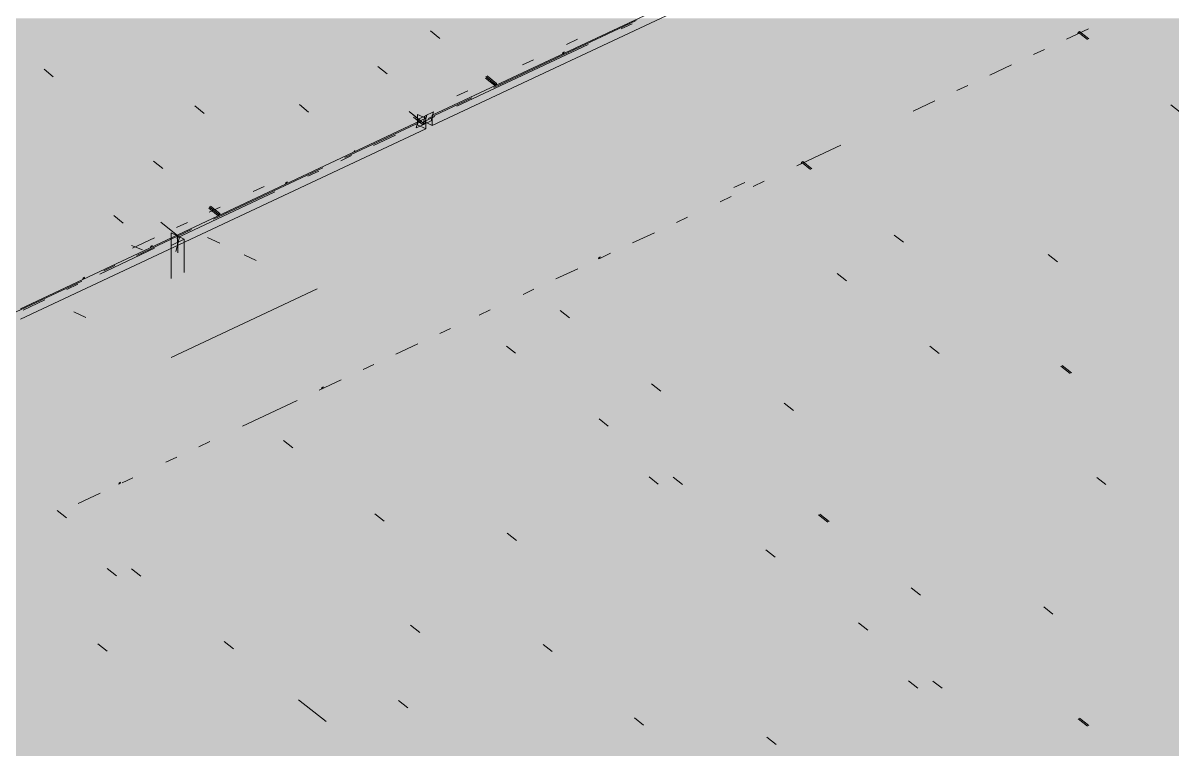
# Model space of a CAD drawing. Header units: millimetres. Extents: x 5 to 1315, y 5 to 292.
# Drawn here: x 1133.39 to 1139.16, y 236.67 to 240.31 of the extents above; entities that cross this region are included whole.
import ezdxf

# ---------------------------------------------------------------- set-up
doc = ezdxf.new("R2010")
doc.units = ezdxf.units.MM
doc.layers.add('EXISTING', color=7, linetype='Continuous')
doc.layers.add('IMAGES', color=7, linetype='Continuous')

# ---------------------------------------------------------------- blocks, each defined once
blk = doc.blocks.new('SHEET_03')
at = {"layer": 'EXISTING', "color": 250, "lineweight": 9}
for p, q in [((235.4416, 239.8473), (237.478, 240.8034)), ((235.4416, 239.7953), (237.478, 240.7513)), ((235.751, 239.9861), (236.4665, 240.322)), ((236.3906, 240.28), (236.4457, 240.3058)), ((238.6276, 240.2292), (238.7377, 240.2809)), ((235.4326, 240.2702), (235.479, 240.232)), ((236.1705, 240.2286), (236.1154, 240.2028)), ((238.6852, 240.2569), (238.6868, 240.2642)), ((238.6868, 240.2642), (238.6935, 240.2674)), ((238.6868, 240.2642), (238.7334, 240.2277)), ((238.74, 240.2308), (238.6935, 240.2674)), ((235.565, 239.8924), (236.2255, 240.2024)), ((236.0971, 240.1622), (236.0953, 240.155)), ((236.1038, 240.1653), (236.0971, 240.1622)), ((236.102, 240.1582), (236.1038, 240.1653)), ((238.4625, 240.1517), (238.5175, 240.1775)), ((235.9503, 240.1253), (235.8953, 240.0994)), ((236.0953, 240.155), (236.102, 240.1582)), ((233.5373, 240.0404), (233.4908, 240.0785)), ((235.215, 240.0542), (235.1685, 240.0924)), ((238.2423, 240.0483), (238.3524, 240.1)), ((235.7559, 239.9957), (235.7095, 240.0339)), ((235.7113, 240.041), (235.7577, 240.0029)), ((235.7626, 239.9988), (235.7161, 240.037)), ((235.7644, 240.006), (235.718, 240.0442)), ((235.7577, 240.0029), (235.7559, 239.9957)), ((235.7559, 239.9957), (235.7626, 239.9988)), ((235.7644, 240.006), (235.7577, 240.0029)), ((235.7626, 239.9988), (235.7644, 240.006)), ((238.0772, 239.9708), (238.1323, 239.9967)), ((235.4208, 239.8311), (235.6409, 239.9344)), ((235.6201, 239.9702), (235.565, 239.9444)), ((234.2948, 239.856), (234.2483, 239.8942)), ((234.82, 239.8626), (234.7735, 239.9008)), ((237.8571, 239.8675), (237.9671, 239.9191)), ((239.1526, 239.8986), (239.1991, 239.8621)), ((233.3719, 238.8756), (235.4083, 239.8317)), ((235.0022, 239.6346), (235.3874, 239.8154)), ((235.3258, 239.8662), (235.3723, 239.828)), ((235.3874, 239.8154), (235.341, 239.8536)), ((235.3478, 239.8371), (235.3943, 239.7989)), ((235.4026, 239.8028), (235.3562, 239.841)), ((235.3723, 239.828), (235.3609, 239.7833)), ((235.3666, 239.8512), (235.4083, 239.8317)), ((235.3666, 239.7992), (235.3666, 239.8512)), ((235.4139, 239.8476), (235.3723, 239.828)), ((235.4056, 239.8437), (235.3943, 239.7989)), ((235.3943, 239.7989), (235.4359, 239.8185)), ((235.3999, 239.8149), (235.455, 239.8407)), ((235.3999, 239.8149), (235.4416, 239.7953)), ((235.4026, 239.8028), (235.4139, 239.8476)), ((235.4473, 239.8633), (235.4056, 239.8437)), ((235.4083, 239.8317), (235.4083, 239.7796)), ((235.4359, 239.8185), (235.4473, 239.8633)), ((235.4416, 239.7953), (235.4416, 239.8473)), ((233.3719, 238.8236), (235.4083, 239.7796)), ((235.3609, 239.7833), (235.4026, 239.8028)), ((235.4083, 239.7796), (235.3666, 239.7992)), ((235.1464, 239.6958), (235.2565, 239.7475)), ((234.9813, 239.6183), (235.0364, 239.6442)), ((235.0438, 239.6614), (235.0505, 239.6645)), ((235.0505, 239.6645), (235.0523, 239.6717)), ((237.2733, 239.5934), (237.4935, 239.6968)), ((234.0416, 239.6172), (234.0881, 239.579)), ((237.2942, 239.6039), (237.2959, 239.6112)), ((237.2959, 239.6112), (237.3025, 239.6143)), ((237.2959, 239.6112), (237.3424, 239.5747)), ((237.3491, 239.5778), (237.3025, 239.6143)), ((234.3417, 239.3245), (234.8921, 239.5829)), ((234.8162, 239.5408), (234.8713, 239.5667)), ((234.5961, 239.4895), (234.541, 239.4637)), ((234.7062, 239.5092), (234.7044, 239.502)), ((234.7044, 239.502), (234.7111, 239.5051)), ((234.7129, 239.5123), (234.7062, 239.5092)), ((234.7111, 239.5051), (234.7129, 239.5123)), ((237.0115, 239.5096), (236.9565, 239.4838)), ((237.0532, 239.4901), (237.1082, 239.5159)), ((234.1558, 239.2307), (234.6511, 239.4633)), ((236.8881, 239.4125), (236.9431, 239.4384)), ((234.365, 239.3427), (234.3185, 239.3809)), ((234.3203, 239.388), (234.3668, 239.3498)), ((234.3759, 239.3861), (234.3209, 239.3603)), ((234.3717, 239.3458), (234.3252, 239.384)), ((234.3735, 239.353), (234.327, 239.3912)), ((234.3735, 239.353), (234.3668, 239.3498)), ((234.3717, 239.3458), (234.3735, 239.353)), ((233.8416, 239.3433), (233.888, 239.3051)), ((234.1713, 239.2344), (234.0784, 239.3108)), ((234.2108, 239.3086), (234.1558, 239.2828)), ((234.3668, 239.3498), (234.365, 239.3427)), ((234.365, 239.3427), (234.3717, 239.3458)), ((236.6679, 239.3092), (236.723, 239.335)), ((233.9564, 239.1436), (234.2316, 239.2728)), ((234.1956, 239.2246), (234.1289, 239.2559)), ((234.1289, 239.0894), (234.1289, 239.2559)), ((234.1638, 239.1563), (234.1607, 239.2409)), ((236.4478, 239.2058), (236.5578, 239.2575)), ((237.7616, 239.2456), (237.8082, 239.2091)), ((233.986, 239.1706), (233.9304, 239.1935)), ((234.0457, 239.2311), (233.9356, 239.1794)), ((234.0274, 239.1905), (234.0256, 239.1833)), ((234.0256, 239.1833), (234.0322, 239.1865)), ((234.0341, 239.1936), (234.0274, 239.1905)), ((234.0322, 239.1865), (234.0341, 239.1936)), ((234.1289, 239.1933), (234.1956, 239.2246)), ((234.1289, 239.1933), (234.1289, 239.0268)), ((234.1532, 239.1628), (234.1713, 239.2344)), ((234.1956, 239.0581), (234.1956, 239.2246)), ((234.3734, 239.2044), (234.3123, 239.2331)), ((233.7705, 239.0499), (234.0457, 239.1791)), ((234.5568, 239.1183), (234.4956, 239.147)), ((236.276, 239.1259), (236.2776, 239.1332)), ((236.2827, 239.129), (236.276, 239.1259)), ((236.2776, 239.1332), (236.2843, 239.1363)), ((236.2826, 239.1283), (236.3377, 239.1542)), ((236.2843, 239.1363), (236.2827, 239.129)), ((238.582, 239.1117), (238.5354, 239.1483)), ((233.7913, 239.0661), (233.8464, 239.0919)), ((236.0625, 239.025), (236.1726, 239.0766)), ((233.351, 238.8594), (233.6812, 239.0144)), ((233.688, 239.0312), (233.6862, 239.024)), ((233.6862, 239.024), (233.6928, 239.0271)), ((233.6947, 239.0343), (233.688, 239.0312)), ((233.6928, 239.0271), (233.6947, 239.0343)), ((237.522, 239.0163), (237.4754, 239.0529)), ((233.6054, 238.9724), (233.6604, 238.9982)), ((234.1289, 238.6305), (234.8624, 238.9748)), ((235.8974, 238.9474), (235.9524, 238.9733)), ((233.3852, 238.869), (233.4953, 238.9207)), ((233.6399, 238.86), (233.7011, 238.8314)), ((235.6772, 238.8441), (235.7323, 238.8699)), ((236.1312, 238.8307), (236.0846, 238.8673)), ((235.4788, 238.7509), (235.5338, 238.7768)), ((235.2586, 238.6476), (235.3687, 238.6992)), ((235.8602, 238.6518), (235.8136, 238.6884)), ((237.9878, 238.6507), (237.9412, 238.6873)), ((235.0935, 238.5701), (235.1485, 238.5959)), ((238.6, 238.5876), (238.6465, 238.551)), ((238.6532, 238.5541), (238.6066, 238.5907)), ((234.8734, 238.4667), (234.9834, 238.5184)), ((236.5437, 238.4986), (236.5903, 238.462)), ((234.8851, 238.4729), (234.8867, 238.4802)), ((234.8917, 238.476), (234.8851, 238.4729)), ((234.8867, 238.4802), (234.8934, 238.4833)), ((234.8934, 238.4833), (234.8917, 238.476)), ((234.4881, 238.2858), (234.7633, 238.415)), ((237.2092, 238.402), (237.2557, 238.3655)), ((236.3259, 238.2863), (236.2794, 238.3228)), ((234.2679, 238.1825), (234.323, 238.2083)), ((234.7403, 238.1777), (234.6937, 238.2143)), ((234.1028, 238.105), (234.1579, 238.1308)), ((233.8827, 238.0016), (233.9377, 238.0274)), ((236.5304, 238.0317), (236.5769, 237.9951)), ((236.6985, 237.9938), (236.652, 238.0303)), ((238.8261, 237.9927), (238.7796, 238.0292)), ((233.8668, 237.9949), (233.8685, 238.0022)), ((233.8735, 237.998), (233.8668, 237.9949)), ((233.8685, 238.0022), (233.8752, 238.0053)), ((233.8752, 238.0053), (233.8735, 237.998)), ((233.6625, 237.8982), (233.7726, 237.9499)), ((233.6041, 237.8264), (233.5575, 237.8629)), ((235.1528, 237.8456), (235.1993, 237.809)), ((237.3821, 237.8405), (237.4287, 237.804)), ((237.4353, 237.8071), (237.3888, 237.8437)), ((235.8182, 237.749), (235.8648, 237.7125)), ((237.1643, 237.6282), (237.1177, 237.6648)), ((233.8086, 237.5718), (233.8551, 237.5353)), ((233.9767, 237.5339), (233.9301, 237.5705)), ((237.8478, 237.475), (237.8944, 237.4384)), ((238.5133, 237.3784), (238.5598, 237.3418)), ((235.3789, 237.2507), (235.3324, 237.2872)), ((237.63, 237.2626), (237.5835, 237.2992)), ((233.7618, 237.1926), (233.8084, 237.156)), ((234.4425, 237.1683), (234.3959, 237.2049)), ((236.0444, 237.1541), (235.9978, 237.1907)), ((237.8345, 237.008), (237.8811, 236.9715)), ((238.0027, 236.9701), (237.9561, 237.0067)), ((234.9082, 236.8027), (234.7685, 236.9124)), ((235.319, 236.872), (235.2724, 236.9085)), ((236.4569, 236.8219), (236.5035, 236.7854)), ((238.6862, 236.8169), (238.7328, 236.7803)), ((238.7394, 236.7835), (238.6929, 236.82)), ((237.1223, 236.7254), (237.1689, 236.6888))]:
    blk.add_line(p, q, dxfattribs=at)
at = {"layer": 'IMAGES', "color": 7}
for points in [[(232.9893, 240.1667), (234.6556, 240.1667), (232.9893, 240.3333), (234.6556, 240.3333)], [(234.6556, 240.1667), (234.8223, 240.1667), (234.6556, 240.3333), (234.8223, 240.3333)], [(234.8223, 240.1667), (234.9889, 240.1667), (234.8223, 240.3333), (234.9889, 240.3333)], [(234.9889, 240.1667), (236.322, 240.1667), (234.9889, 240.3333), (236.322, 240.3333)], [(236.322, 240.1667), (236.4886, 240.1667), (236.322, 240.3333), (236.4886, 240.3333)], [(236.4886, 240.1667), (236.6553, 240.1667), (236.4886, 240.3333), (236.6553, 240.3333)], [(236.6553, 240.1667), (236.8219, 240.1667), (236.6553, 240.3333), (236.8219, 240.3333)], [(236.8219, 240.1667), (236.9885, 240.1667), (236.8219, 240.3333), (236.9885, 240.3333)], [(236.9885, 240.1667), (237.3218, 240.1667), (236.9885, 240.3333), (237.3218, 240.3333)], [(237.3218, 240.1667), (238.155, 240.1667), (237.3218, 240.3333), (238.155, 240.3333)], [(238.155, 240.1667), (238.4882, 240.1667), (238.155, 240.3333), (238.4882, 240.3333)], [(238.4882, 240.1667), (238.6549, 240.1667), (238.4882, 240.3333), (238.6549, 240.3333)], [(238.6549, 240.1667), (238.8215, 240.1667), (238.6549, 240.3333), (238.8215, 240.3333)], [(238.8215, 240.1667), (240.1546, 240.1667), (238.8215, 240.3333), (240.1546, 240.3333)], [(233.3225, 240), (234.3224, 240), (233.3225, 240.1667), (234.3224, 240.1667)], [(234.3224, 240), (234.489, 240), (234.3224, 240.1667), (234.489, 240.1667)], [(234.489, 240), (235.4888, 240), (234.489, 240.1667), (235.4888, 240.1667)], [(235.4888, 240), (235.6554, 240), (235.4888, 240.1667), (235.6554, 240.1667)], [(235.6554, 240), (235.9887, 240), (235.6554, 240.1667), (235.9887, 240.1667)], [(235.9887, 240), (236.1554, 240), (235.9887, 240.1667), (236.1554, 240.1667)], [(236.1554, 240), (236.322, 240), (236.1554, 240.1667), (236.322, 240.1667)], [(236.322, 240), (236.4886, 240), (236.322, 240.1667), (236.4886, 240.1667)], [(236.4886, 240), (236.6553, 240), (236.4886, 240.1667), (236.6553, 240.1667)], [(236.6553, 240), (236.8219, 240), (236.6553, 240.1667), (236.8219, 240.1667)], [(236.8219, 240), (237.8217, 240), (236.8219, 240.1667), (237.8217, 240.1667)], [(237.8217, 240), (237.9883, 240), (237.8217, 240.1667), (237.9883, 240.1667)], [(237.9883, 240), (238.155, 240), (237.9883, 240.1667), (238.155, 240.1667)], [(238.155, 240), (238.4882, 240), (238.155, 240.1667), (238.4882, 240.1667)], [(238.4882, 240), (239.4881, 240), (238.4882, 240.1667), (239.4881, 240.1667)], [(233.3225, 239.8333), (233.4892, 239.8333), (233.3225, 240), (233.4892, 240)], [(233.4892, 239.8333), (235.1555, 239.8333), (233.4892, 240), (235.1555, 240)], [(235.1555, 239.8333), (235.6554, 239.8333), (235.1555, 240), (235.6554, 240)], [(235.6554, 239.8333), (235.8221, 239.8333), (235.6554, 240), (235.8221, 240)], [(235.8221, 239.8333), (235.9887, 239.8333), (235.8221, 240), (235.9887, 240)], [(235.9887, 239.8333), (236.1554, 239.8333), (235.9887, 240), (236.1554, 240)], [(236.1554, 239.8333), (236.4886, 239.8333), (236.1554, 240), (236.4886, 240)], [(236.4886, 239.8333), (237.3218, 239.8333), (236.4886, 240), (237.3218, 240)], [(237.3218, 239.8333), (237.4884, 239.8333), (237.3218, 240), (237.4884, 240)], [(237.4884, 239.8333), (237.6551, 239.8333), (237.4884, 240), (237.6551, 240)], [(237.6551, 239.8333), (237.8217, 239.8333), (237.6551, 240), (237.8217, 240)], [(237.8217, 239.8333), (238.155, 239.8333), (237.8217, 240), (238.155, 240)], [(238.155, 239.8333), (240.1546, 239.8333), (238.155, 240), (240.1546, 240)], [(232.8226, 239.6667), (233.4892, 239.6667), (232.8226, 239.8333), (233.4892, 239.8333)], [(233.4892, 239.6667), (233.6558, 239.6667), (233.4892, 239.8333), (233.6558, 239.8333)], [(233.6558, 239.6667), (235.1555, 239.6667), (233.6558, 239.8333), (235.1555, 239.8333)], [(235.1555, 239.6667), (235.3222, 239.6667), (235.1555, 239.8333), (235.3222, 239.8333)], [(235.3222, 239.6667), (235.4888, 239.6667), (235.3222, 239.8333), (235.4888, 239.8333)], [(235.4888, 239.6667), (235.6554, 239.6667), (235.4888, 239.8333), (235.6554, 239.8333)], [(235.6554, 239.6667), (235.8221, 239.6667), (235.6554, 239.8333), (235.8221, 239.8333)], [(235.8221, 239.6667), (236.1554, 239.6667), (235.8221, 239.8333), (236.1554, 239.8333)], [(236.1554, 239.6667), (236.8219, 239.6667), (236.1554, 239.8333), (236.8219, 239.8333)], [(236.8219, 239.6667), (237.1552, 239.6667), (236.8219, 239.8333), (237.1552, 239.8333)], [(237.1552, 239.6667), (237.3218, 239.6667), (237.1552, 239.8333), (237.3218, 239.8333)], [(237.3218, 239.6667), (237.4884, 239.6667), (237.3218, 239.8333), (237.4884, 239.8333)], [(237.4884, 239.6667), (237.6551, 239.6667), (237.4884, 239.8333), (237.6551, 239.8333)], [(237.6551, 239.6667), (237.8217, 239.6667), (237.6551, 239.8333), (237.8217, 239.8333)], [(237.8217, 239.6667), (239.3214, 239.6667), (237.8217, 239.8333), (239.3214, 239.8333)], [(232.4894, 239.5), (233.4892, 239.5), (232.4894, 239.6667), (233.4892, 239.6667)], [(233.4892, 239.5), (233.8225, 239.5), (233.4892, 239.6667), (233.8225, 239.6667)], [(233.8225, 239.5), (234.489, 239.5), (233.8225, 239.6667), (234.489, 239.6667)], [(234.489, 239.3333), (234.6556, 239.3333), (234.489, 239.6667), (234.6556, 239.6667)], [(234.6556, 239.5), (234.8223, 239.5), (234.6556, 239.6667), (234.8223, 239.6667)], [(234.8223, 239.5), (234.9889, 239.5), (234.8223, 239.6667), (234.9889, 239.6667)], [(234.9889, 239.5), (235.1555, 239.5), (234.9889, 239.6667), (235.1555, 239.6667)], [(235.1555, 239.5), (235.3222, 239.5), (235.1555, 239.6667), (235.3222, 239.6667)], [(235.3222, 239.5), (235.4888, 239.5), (235.3222, 239.6667), (235.4888, 239.6667)], [(235.4888, 239.5), (235.6554, 239.5), (235.4888, 239.6667), (235.6554, 239.6667)], [(235.6554, 239.5), (235.8221, 239.5), (235.6554, 239.6667), (235.8221, 239.6667)], [(235.8221, 239.5), (236.6553, 239.5), (235.8221, 239.6667), (236.6553, 239.6667)], [(236.6553, 239.3333), (236.8219, 239.3333), (236.6553, 239.6667), (236.8219, 239.6667)], [(236.8219, 239.5), (236.9885, 239.5), (236.8219, 239.6667), (236.9885, 239.6667)], [(236.9885, 239.5), (237.1552, 239.5), (236.9885, 239.6667), (237.1552, 239.6667)], [(237.1552, 239.5), (237.3218, 239.5), (237.1552, 239.6667), (237.3218, 239.6667)], [(237.3218, 239.5), (237.4884, 239.5), (237.3218, 239.6667), (237.4884, 239.6667)], [(237.4884, 239.5), (237.6551, 239.5), (237.4884, 239.6667), (237.6551, 239.6667)], [(237.6551, 239.5), (237.9883, 239.5), (237.6551, 239.6667), (237.9883, 239.6667)], [(237.9883, 239.5), (241.1544, 239.5), (237.9883, 239.6667), (241.1544, 239.6667)], [(232.656, 239.3333), (233.8225, 239.3333), (232.656, 239.5), (233.8225, 239.5)], [(233.8225, 239.3333), (233.9891, 239.3333), (233.8225, 239.5), (233.9891, 239.5)], [(233.9891, 239.3333), (234.1557, 239.3333), (233.9891, 239.5), (234.1557, 239.5)], [(234.1557, 239.3333), (234.3224, 239.3333), (234.1557, 239.5), (234.3224, 239.5)], [(234.3224, 239.1667), (234.489, 239.1667), (234.3224, 239.5), (234.489, 239.5)], [(234.6556, 239.3333), (234.8223, 239.3333), (234.6556, 239.5), (234.8223, 239.5)], [(234.8223, 239.3333), (234.9889, 239.3333), (234.8223, 239.5), (234.9889, 239.5)], [(234.9889, 239.3333), (235.1555, 239.3333), (234.9889, 239.5), (235.1555, 239.5)], [(235.1555, 239.3333), (235.3222, 239.3333), (235.1555, 239.5), (235.3222, 239.5)], [(235.3222, 239.3333), (235.4888, 239.3333), (235.3222, 239.5), (235.4888, 239.5)], [(235.4888, 239.3333), (236.322, 239.3333), (235.4888, 239.5), (236.322, 239.5)], [(236.322, 239.3333), (236.4886, 239.3333), (236.322, 239.5), (236.4886, 239.5)], [(236.4886, 239.3333), (236.6553, 239.3333), (236.4886, 239.5), (236.6553, 239.5)], [(236.8219, 239.3333), (236.9885, 239.3333), (236.8219, 239.5), (236.9885, 239.5)], [(236.9885, 239.3333), (237.9883, 239.3333), (236.9885, 239.5), (237.9883, 239.5)], [(237.9883, 239.3333), (238.155, 239.3333), (237.9883, 239.5), (238.155, 239.5)], [(238.155, 239.1667), (238.3216, 239.1667), (238.155, 239.5), (238.3216, 239.5)], [(238.3216, 239.3333), (239.6547, 239.3333), (238.3216, 239.5), (239.6547, 239.5)], [(232.9893, 239.1667), (233.9891, 239.1667), (232.9893, 239.3333), (233.9891, 239.3333)], [(233.9891, 239.1667), (234.3224, 239.1667), (233.9891, 239.3333), (234.3224, 239.3333)], [(234.489, 239.1667), (234.6556, 239.1667), (234.489, 239.3333), (234.6556, 239.3333)], [(234.6556, 239.1667), (234.8223, 239.1667), (234.6556, 239.3333), (234.8223, 239.3333)], [(234.8223, 239.1667), (234.9889, 239.1667), (234.8223, 239.3333), (234.9889, 239.3333)], [(234.9889, 239.1667), (235.1555, 239.1667), (234.9889, 239.3333), (235.1555, 239.3333)], [(235.1555, 239.1667), (235.8221, 239.1667), (235.1555, 239.3333), (235.8221, 239.3333)], [(235.8221, 239.1667), (235.9887, 239.1667), (235.8221, 239.3333), (235.9887, 239.3333)], [(235.9887, 239.1667), (236.1554, 239.1667), (235.9887, 239.3333), (236.1554, 239.3333)], [(236.1554, 239.1667), (236.322, 239.1667), (236.1554, 239.3333), (236.322, 239.3333)], [(236.322, 239.1667), (236.4886, 239.1667), (236.322, 239.3333), (236.4886, 239.3333)], [(236.4886, 239.1667), (236.6553, 239.1667), (236.4886, 239.3333), (236.6553, 239.3333)], [(236.6553, 239.1667), (237.1552, 239.1667), (236.6553, 239.3333), (237.1552, 239.3333)], [(237.1552, 239.1667), (237.3218, 239.1667), (237.1552, 239.3333), (237.3218, 239.3333)], [(237.3218, 239.1667), (238.155, 239.1667), (237.3218, 239.3333), (238.155, 239.3333)], [(238.3216, 239.1667), (238.8215, 239.1667), (238.3216, 239.3333), (238.8215, 239.3333)], [(238.8215, 239.1667), (238.9882, 239.1667), (238.8215, 239.3333), (238.9882, 239.3333)], [(238.9882, 239.1667), (241.4877, 239.1667), (238.9882, 239.3333), (241.4877, 239.3333)], [(233.1559, 239), (233.4892, 239), (233.1559, 239.1667), (233.4892, 239.1667)], [(233.4892, 239), (233.9891, 239), (233.4892, 239.1667), (233.9891, 239.1667)], [(233.9891, 239), (234.1557, 239), (233.9891, 239.1667), (234.1557, 239.1667)], [(234.1557, 239), (234.489, 239), (234.1557, 239.1667), (234.489, 239.1667)], [(234.489, 239), (234.6556, 239), (234.489, 239.1667), (234.6556, 239.1667)], [(234.6556, 239), (234.8223, 239), (234.6556, 239.1667), (234.8223, 239.1667)], [(234.8223, 239), (234.9889, 239), (234.8223, 239.1667), (234.9889, 239.1667)], [(234.9889, 239), (235.6554, 239), (234.9889, 239.1667), (235.6554, 239.1667)], [(235.6554, 239), (235.8221, 239), (235.6554, 239.1667), (235.8221, 239.1667)], [(235.8221, 239), (236.1554, 239), (235.8221, 239.1667), (236.1554, 239.1667)], [(236.1554, 239), (236.322, 239), (236.1554, 239.1667), (236.322, 239.1667)], [(236.322, 239), (236.4886, 239), (236.322, 239.1667), (236.4886, 239.1667)], [(236.4886, 238.8333), (236.6553, 238.8333), (236.4886, 239.1667), (236.6553, 239.1667)], [(236.6553, 239), (237.8217, 239), (236.6553, 239.1667), (237.8217, 239.1667)], [(237.8217, 239), (237.9883, 239), (237.8217, 239.1667), (237.9883, 239.1667)], [(237.9883, 239), (238.4882, 239), (237.9883, 239.1667), (238.4882, 239.1667)], [(238.4882, 239), (238.6549, 239), (238.4882, 239.1667), (238.6549, 239.1667)], [(238.6549, 239), (243.154, 239), (238.6549, 239.1667), (243.154, 239.1667)], [(233.3225, 238.8333), (233.6558, 238.8333), (233.3225, 239), (233.6558, 239)], [(233.6558, 238.8333), (234.8223, 238.8333), (233.6558, 239), (234.8223, 239)], [(234.8223, 238.8333), (234.9889, 238.8333), (234.8223, 239), (234.9889, 239)], [(234.9889, 238.8333), (235.1555, 238.8333), (234.9889, 239), (235.1555, 239)], [(235.1555, 238.8333), (235.4888, 238.8333), (235.1555, 239), (235.4888, 239)], [(235.4888, 238.8333), (235.6554, 238.8333), (235.4888, 239), (235.6554, 239)], [(235.6554, 238.8333), (235.8221, 238.8333), (235.6554, 239), (235.8221, 239)], [(235.8221, 238.8333), (235.9887, 238.8333), (235.8221, 239), (235.9887, 239)], [(235.9887, 238.8333), (236.4886, 238.8333), (235.9887, 239), (236.4886, 239)], [(236.6553, 238.8333), (238.4882, 238.8333), (236.6553, 239), (238.4882, 239)], [(238.4882, 238.8333), (238.8215, 238.8333), (238.4882, 239), (238.8215, 239)], [(238.8215, 238.8333), (239.3214, 238.8333), (238.8215, 239), (239.3214, 239)], [(233.3225, 238.6667), (233.4892, 238.6667), (233.3225, 238.8333), (233.4892, 238.8333)], [(233.4892, 238.6667), (234.6556, 238.6667), (233.4892, 238.8333), (234.6556, 238.8333)], [(234.6556, 238.6667), (234.8223, 238.6667), (234.6556, 238.8333), (234.8223, 238.8333)], [(234.8223, 238.6667), (234.9889, 238.6667), (234.8223, 238.8333), (234.9889, 238.8333)], [(234.9889, 238.6667), (235.3222, 238.6667), (234.9889, 238.8333), (235.3222, 238.8333)], [(235.3222, 238.6667), (235.4888, 238.6667), (235.3222, 238.8333), (235.4888, 238.8333)], [(235.4888, 238.6667), (235.6554, 238.6667), (235.4888, 238.8333), (235.6554, 238.8333)], [(235.6554, 238.6667), (236.8219, 238.6667), (235.6554, 238.8333), (236.8219, 238.8333)], [(236.8219, 238.6667), (236.9885, 238.6667), (236.8219, 238.8333), (236.9885, 238.8333)], [(236.9885, 238.6667), (237.1552, 238.6667), (236.9885, 238.8333), (237.1552, 238.8333)], [(237.1552, 238.6667), (238.3216, 238.6667), (237.1552, 238.8333), (238.3216, 238.8333)], [(238.3216, 238.6667), (238.4882, 238.6667), (238.3216, 238.8333), (238.4882, 238.8333)], [(238.4882, 238.6667), (238.8215, 238.6667), (238.4882, 238.8333), (238.8215, 238.8333)], [(238.8215, 238.6667), (238.9882, 238.6667), (238.8215, 238.8333), (238.9882, 238.8333)], [(238.9882, 238.5), (239.1548, 238.5), (238.9882, 238.8333), (239.1548, 238.8333)], [(239.1548, 238.6667), (239.3214, 238.6667), (239.1548, 238.8333), (239.3214, 238.8333)], [(233.3225, 238.5), (233.6558, 238.5), (233.3225, 238.6667), (233.6558, 238.6667)], [(233.6558, 238.5), (233.8225, 238.5), (233.6558, 238.6667), (233.8225, 238.6667)], [(233.8225, 238.5), (233.9891, 238.5), (233.8225, 238.6667), (233.9891, 238.6667)], [(233.9891, 238.5), (234.3224, 238.5), (233.9891, 238.6667), (234.3224, 238.6667)], [(234.3224, 238.5), (234.489, 238.5), (234.3224, 238.6667), (234.489, 238.6667)], [(234.489, 238.5), (234.6556, 238.5), (234.489, 238.6667), (234.6556, 238.6667)], [(234.6556, 238.5), (234.8223, 238.5), (234.6556, 238.6667), (234.8223, 238.6667)], [(234.8223, 238.5), (234.9889, 238.5), (234.8223, 238.6667), (234.9889, 238.6667)], [(234.9889, 238.5), (235.1555, 238.5), (234.9889, 238.6667), (235.1555, 238.6667)], [(235.1555, 238.5), (235.3222, 238.5), (235.1555, 238.6667), (235.3222, 238.6667)], [(235.3222, 238.5), (235.8221, 238.5), (235.3222, 238.6667), (235.8221, 238.6667)], [(235.8221, 238.5), (235.9887, 238.5), (235.8221, 238.6667), (235.9887, 238.6667)], [(235.9887, 238.5), (236.322, 238.5), (235.9887, 238.6667), (236.322, 238.6667)], [(236.322, 238.5), (236.4886, 238.5), (236.322, 238.6667), (236.4886, 238.6667)], [(236.4886, 238.5), (236.8219, 238.5), (236.4886, 238.6667), (236.8219, 238.6667)], [(236.8219, 238.5), (236.9885, 238.5), (236.8219, 238.6667), (236.9885, 238.6667)], [(236.9885, 238.5), (237.1552, 238.5), (236.9885, 238.6667), (237.1552, 238.6667)], [(237.1552, 238.5), (237.4884, 238.5), (237.1552, 238.6667), (237.4884, 238.6667)], [(237.4884, 238.5), (237.6551, 238.5), (237.4884, 238.6667), (237.6551, 238.6667)], [(237.6551, 238.5), (238.9882, 238.5), (237.6551, 238.6667), (238.9882, 238.6667)], [(239.1548, 238.3333), (239.3214, 238.3333), (239.1548, 238.6667), (239.3214, 238.6667)], [(233.3225, 238.3333), (233.6558, 238.3333), (233.3225, 238.5), (233.6558, 238.5)], [(233.6558, 238.3333), (233.8225, 238.3333), (233.6558, 238.5), (233.8225, 238.5)], [(233.8225, 238.3333), (233.9891, 238.3333), (233.8225, 238.5), (233.9891, 238.5)], [(233.9891, 238.3333), (234.1557, 238.3333), (233.9891, 238.5), (234.1557, 238.5)], [(234.1557, 238.3333), (234.3224, 238.3333), (234.1557, 238.5), (234.3224, 238.5)], [(234.3224, 238.3333), (234.489, 238.3333), (234.3224, 238.5), (234.489, 238.5)], [(234.489, 238.3333), (234.6556, 238.3333), (234.489, 238.5), (234.6556, 238.5)], [(234.6556, 238.3333), (234.8223, 238.3333), (234.6556, 238.5), (234.8223, 238.5)], [(234.8223, 238.3333), (235.9887, 238.3333), (234.8223, 238.5), (235.9887, 238.5)], [(235.9887, 238.3333), (236.1554, 238.3333), (235.9887, 238.5), (236.1554, 238.5)], [(236.1554, 238.3333), (236.322, 238.3333), (236.1554, 238.5), (236.322, 238.5)], [(236.322, 238.3333), (236.6553, 238.3333), (236.322, 238.5), (236.6553, 238.5)], [(236.6553, 238.3333), (236.8219, 238.3333), (236.6553, 238.5), (236.8219, 238.5)], [(236.8219, 238.3333), (237.1552, 238.3333), (236.8219, 238.5), (237.1552, 238.5)], [(237.1552, 238.3333), (237.3218, 238.3333), (237.1552, 238.5), (237.3218, 238.5)], [(237.3218, 238.3333), (237.4884, 238.3333), (237.3218, 238.5), (237.4884, 238.5)], [(237.4884, 238.3333), (238.6549, 238.3333), (237.4884, 238.5), (238.6549, 238.5)], [(238.6549, 238.3333), (238.8215, 238.3333), (238.6549, 238.5), (238.8215, 238.5)], [(238.8215, 238.3333), (239.1548, 238.3333), (238.8215, 238.5), (239.1548, 238.5)], [(232.9893, 238.1667), (233.8225, 238.1667), (232.9893, 238.3333), (233.8225, 238.3333)], [(233.8225, 238.1667), (233.9891, 238.1667), (233.8225, 238.3333), (233.9891, 238.3333)], [(233.9891, 238.1667), (234.1557, 238.1667), (233.9891, 238.3333), (234.1557, 238.3333)], [(234.1557, 238.1667), (234.489, 238.1667), (234.1557, 238.3333), (234.489, 238.3333)], [(234.489, 238.1667), (234.6556, 238.1667), (234.489, 238.3333), (234.6556, 238.3333)], [(234.6556, 238.1667), (236.1554, 238.1667), (234.6556, 238.3333), (236.1554, 238.3333)], [(236.1554, 238.1667), (236.322, 238.1667), (236.1554, 238.3333), (236.322, 238.3333)], [(236.322, 238.1667), (237.3218, 238.1667), (236.322, 238.3333), (237.3218, 238.3333)], [(237.3218, 238.1667), (237.4884, 238.1667), (237.3218, 238.3333), (237.4884, 238.3333)], [(237.4884, 238.1667), (237.6551, 238.1667), (237.4884, 238.3333), (237.6551, 238.3333)], [(237.6551, 238.1667), (238.4882, 238.1667), (237.6551, 238.3333), (238.4882, 238.3333)], [(238.4882, 238), (238.6549, 238), (238.4882, 238.3333), (238.6549, 238.3333)], [(238.6549, 238.1667), (239.3214, 238.1667), (238.6549, 238.3333), (239.3214, 238.3333)], [(232.9893, 238), (233.4892, 238), (232.9893, 238.1667), (233.4892, 238.1667)], [(233.4892, 238), (233.6558, 238), (233.4892, 238.1667), (233.6558, 238.1667)], [(233.6558, 238), (233.8225, 238), (233.6558, 238.1667), (233.8225, 238.1667)], [(233.8225, 238), (233.9891, 238), (233.8225, 238.1667), (233.9891, 238.1667)], [(233.9891, 238), (234.1557, 238), (233.9891, 238.1667), (234.1557, 238.1667)], [(234.1557, 238), (234.8223, 238), (234.1557, 238.1667), (234.8223, 238.1667)], [(234.8223, 238), (234.9889, 238), (234.8223, 238.1667), (234.9889, 238.1667)], [(234.9889, 238), (237.8217, 238), (234.9889, 238.1667), (237.8217, 238.1667)], [(237.8217, 238), (237.9883, 238), (237.8217, 238.1667), (237.9883, 238.1667)], [(237.9883, 238), (238.4882, 238), (237.9883, 238.1667), (238.4882, 238.1667)], [(238.6549, 238), (239.1548, 238), (238.6549, 238.1667), (239.1548, 238.1667)], [(239.1548, 238), (239.3214, 238), (239.1548, 238.1667), (239.3214, 238.1667)], [(233.3225, 237.8333), (233.4892, 237.8333), (233.3225, 238), (233.4892, 238)], [(233.4892, 237.8333), (233.6558, 237.8333), (233.4892, 238), (233.6558, 238)], [(233.6558, 237.8333), (233.8225, 237.8333), (233.6558, 238), (233.8225, 238)], [(233.8225, 237.8333), (235.4888, 237.8333), (233.8225, 238), (235.4888, 238)], [(235.4888, 237.8333), (235.6554, 237.8333), (235.4888, 238), (235.6554, 238)], [(235.6554, 237.8333), (236.6553, 237.8333), (235.6554, 238), (236.6553, 238)], [(236.6553, 237.8333), (236.8219, 237.8333), (236.6553, 238), (236.8219, 238)], [(236.8219, 237.8333), (237.1552, 237.8333), (236.8219, 238), (237.1552, 238)], [(237.1552, 237.8333), (237.3218, 237.8333), (237.1552, 238), (237.3218, 238)], [(237.3218, 237.8333), (237.6551, 237.8333), (237.3218, 238), (237.6551, 238)], [(237.6551, 237.8333), (237.9883, 237.8333), (237.6551, 238), (237.9883, 238)], [(237.9883, 237.8333), (239.8213, 237.8333), (237.9883, 238), (239.8213, 238)], [(233.3225, 237.6667), (233.4892, 237.6667), (233.3225, 237.8333), (233.4892, 237.8333)], [(233.4892, 237.6667), (234.6556, 237.6667), (233.4892, 237.8333), (234.6556, 237.8333)], [(234.6556, 237.6667), (234.8223, 237.6667), (234.6556, 237.8333), (234.8223, 237.8333)], [(234.8223, 237.6667), (235.3222, 237.6667), (234.8223, 237.8333), (235.3222, 237.8333)], [(235.3222, 237.6667), (235.4888, 237.6667), (235.3222, 237.8333), (235.4888, 237.8333)], [(235.4888, 237.6667), (236.8219, 237.6667), (235.4888, 237.8333), (236.8219, 237.8333)], [(236.8219, 237.6667), (236.9885, 237.6667), (236.8219, 237.8333), (236.9885, 237.8333)], [(236.9885, 237.6667), (237.9883, 237.6667), (236.9885, 237.8333), (237.9883, 237.8333)], [(237.9883, 237.6667), (238.3216, 237.6667), (237.9883, 237.8333), (238.3216, 237.8333)], [(238.3216, 237.6667), (239.988, 237.6667), (238.3216, 237.8333), (239.988, 237.8333)], [(232.9893, 237.5), (233.6558, 237.5), (232.9893, 237.6667), (233.6558, 237.6667)], [(233.6558, 237.5), (233.8225, 237.5), (233.6558, 237.6667), (233.8225, 237.6667)], [(233.8225, 237.5), (235.8221, 237.5), (233.8225, 237.6667), (235.8221, 237.6667)], [(235.8221, 237.5), (235.9887, 237.5), (235.8221, 237.6667), (235.9887, 237.6667)], [(235.9887, 237.5), (237.1552, 237.5), (235.9887, 237.6667), (237.1552, 237.6667)], [(237.1552, 237.3333), (237.3218, 237.3333), (237.1552, 237.6667), (237.3218, 237.6667)], [(237.3218, 237.5), (237.4884, 237.5), (237.3218, 237.6667), (237.4884, 237.6667)], [(237.4884, 237.5), (237.8217, 237.5), (237.4884, 237.6667), (237.8217, 237.6667)], [(237.8217, 237.5), (238.155, 237.5), (237.8217, 237.6667), (238.155, 237.6667)], [(238.155, 237.5), (238.4882, 237.5), (238.155, 237.6667), (238.4882, 237.6667)], [(238.4882, 237.5), (238.8215, 237.5), (238.4882, 237.6667), (238.8215, 237.6667)], [(238.8215, 237.5), (238.9882, 237.5), (238.8215, 237.6667), (238.9882, 237.6667)], [(238.9882, 237.5), (240.3212, 237.5), (238.9882, 237.6667), (240.3212, 237.6667)], [(233.3225, 237.3333), (233.4892, 237.3333), (233.3225, 237.5), (233.4892, 237.5)], [(233.4892, 237.3333), (233.9891, 237.3333), (233.4892, 237.5), (233.9891, 237.5)], [(233.9891, 237.3333), (234.1557, 237.3333), (233.9891, 237.5), (234.1557, 237.5)], [(234.1557, 237.3333), (234.3224, 237.3333), (234.1557, 237.5), (234.3224, 237.5)], [(234.3224, 237.3333), (234.9889, 237.3333), (234.3224, 237.5), (234.9889, 237.5)], [(234.9889, 237.3333), (235.1555, 237.3333), (234.9889, 237.5), (235.1555, 237.5)], [(235.1555, 237.3333), (237.1552, 237.3333), (235.1555, 237.5), (237.1552, 237.5)], [(237.3218, 237.3333), (237.4884, 237.3333), (237.3218, 237.5), (237.4884, 237.5)], [(237.4884, 237.3333), (237.9883, 237.3333), (237.4884, 237.5), (237.9883, 237.5)], [(237.9883, 237.1667), (238.155, 237.1667), (237.9883, 237.5), (238.155, 237.5)], [(238.155, 237.1667), (238.4882, 237.1667), (238.155, 237.5), (238.4882, 237.5)], [(238.4882, 237.3333), (238.6549, 237.3333), (238.4882, 237.5), (238.6549, 237.5)], [(238.6549, 237.3333), (238.8215, 237.3333), (238.6549, 237.5), (238.8215, 237.5)], [(238.8215, 237.3333), (239.988, 237.3333), (238.8215, 237.5), (239.988, 237.5)], [(232.4894, 237.1667), (233.9891, 237.1667), (232.4894, 237.3333), (233.9891, 237.3333)], [(233.9891, 237.1667), (234.1557, 237.1667), (233.9891, 237.3333), (234.1557, 237.3333)], [(234.1557, 237.1667), (234.3224, 237.1667), (234.1557, 237.3333), (234.3224, 237.3333)], [(234.3224, 237.1667), (235.6554, 237.1667), (234.3224, 237.3333), (235.6554, 237.3333)], [(235.6554, 237.1667), (235.8221, 237.1667), (235.6554, 237.3333), (235.8221, 237.3333)], [(235.8221, 237.1667), (237.3218, 237.1667), (235.8221, 237.3333), (237.3218, 237.3333)], [(237.3218, 237.1667), (237.4884, 237.1667), (237.3218, 237.3333), (237.4884, 237.3333)], [(237.4884, 237.1667), (237.6551, 237.1667), (237.4884, 237.3333), (237.6551, 237.3333)], [(237.6551, 237.1667), (237.9883, 237.1667), (237.6551, 237.3333), (237.9883, 237.3333)], [(238.4882, 237.1667), (238.8215, 237.1667), (238.4882, 237.3333), (238.8215, 237.3333)], [(238.8215, 237.1667), (240.6545, 237.1667), (238.8215, 237.3333), (240.6545, 237.3333)], [(233.3225, 237), (233.8225, 237), (233.3225, 237.1667), (233.8225, 237.1667)], [(233.8225, 237), (233.9891, 237), (233.8225, 237.1667), (233.9891, 237.1667)], [(233.9891, 237), (234.8223, 237), (233.9891, 237.1667), (234.8223, 237.1667)], [(234.8223, 237), (234.9889, 237), (234.8223, 237.1667), (234.9889, 237.1667)], [(234.9889, 237), (236.1554, 237), (234.9889, 237.1667), (236.1554, 237.1667)], [(236.1554, 237), (236.322, 237), (236.1554, 237.1667), (236.322, 237.1667)], [(236.322, 237), (239.8213, 237), (236.322, 237.1667), (239.8213, 237.1667)], [(232.4894, 236.8333), (234.489, 236.8333), (232.4894, 237), (234.489, 237)], [(234.489, 236.8333), (234.6556, 236.8333), (234.489, 237), (234.6556, 237)], [(234.6556, 236.8333), (234.8223, 236.8333), (234.6556, 237), (234.8223, 237)], [(234.8223, 236.8333), (236.6553, 236.8333), (234.8223, 237), (236.6553, 237)], [(236.6553, 236.8333), (236.8219, 236.8333), (236.6553, 237), (236.8219, 237)], [(236.8219, 236.8333), (237.9883, 236.8333), (236.8219, 237), (237.9883, 237)], [(237.9883, 236.8333), (238.155, 236.8333), (237.9883, 237), (238.155, 237)], [(238.155, 236.8333), (238.9882, 236.8333), (238.155, 237), (238.9882, 237)], [(238.9882, 236.8333), (239.3214, 236.8333), (238.9882, 237), (239.3214, 237)], [(231.6562, 236.6667), (233.6558, 236.6667), (231.6562, 236.8333), (233.6558, 236.8333)], [(233.6558, 236.6667), (233.8225, 236.6667), (233.6558, 236.8333), (233.8225, 236.8333)], [(233.8225, 236.6667), (234.6556, 236.6667), (233.8225, 236.8333), (234.6556, 236.8333)], [(234.6556, 236.6667), (234.9889, 236.6667), (234.6556, 236.8333), (234.9889, 236.8333)], [(234.9889, 236.6667), (235.8221, 236.6667), (234.9889, 236.8333), (235.8221, 236.8333)], [(235.8221, 236.6667), (235.9887, 236.6667), (235.8221, 236.8333), (235.9887, 236.8333)], [(235.9887, 236.6667), (236.4886, 236.6667), (235.9887, 236.8333), (236.4886, 236.8333)], [(236.4886, 236.6667), (236.6553, 236.6667), (236.4886, 236.8333), (236.6553, 236.8333)], [(236.6553, 236.6667), (238.155, 236.6667), (236.6553, 236.8333), (238.155, 236.8333)], [(238.155, 236.6667), (238.3216, 236.6667), (238.155, 236.8333), (238.3216, 236.8333)], [(238.3216, 236.6667), (239.3214, 236.6667), (238.3216, 236.8333), (239.3214, 236.8333)], [(232.9893, 236.5), (234.9889, 236.5), (232.9893, 236.6667), (234.9889, 236.6667)], [(234.9889, 236.5), (235.1555, 236.5), (234.9889, 236.6667), (235.1555, 236.6667)], [(235.1555, 236.5), (237.1552, 236.5), (235.1555, 236.6667), (237.1552, 236.6667)], [(237.1552, 236.5), (237.3218, 236.5), (237.1552, 236.6667), (237.3218, 236.6667)], [(237.3218, 236.5), (239.1548, 236.5), (237.3218, 236.6667), (239.1548, 236.6667)], [(239.1548, 236.5), (239.4881, 236.5), (239.1548, 236.6667), (239.4881, 236.6667)]]:
    blk.add_solid(points, dxfattribs=at)

msp = doc.modelspace()

# ---------------------------------------------------------------- block references
msp.add_blockref('SHEET_03', (900, 0))

doc.saveas('drawing.dxf')
